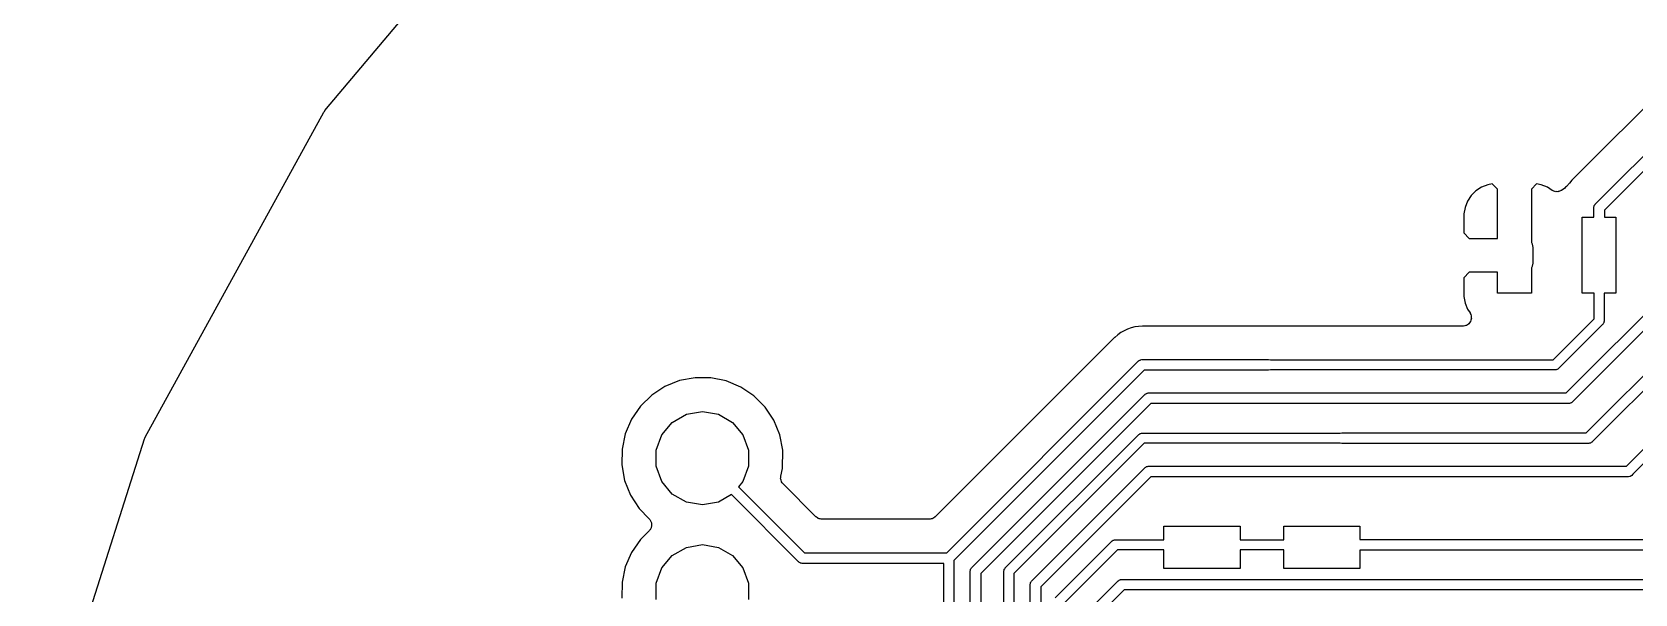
# Model space of a CAD drawing. Extents: x 164 to 228.7, y -128.7 to -69.
# Drawn here: x 171.94 to 196, y -91.04 to -82.6 of the extents above; entities that cross this region are included whole.
import ezdxf

# ---------------------------------------------------------------- set-up
doc = ezdxf.new("R2010")
doc.units = 0
doc.header["$MEASUREMENT"] = 0
doc.layers.add('BLACK', color=7, linetype='CONTINUOUS')

msp = doc.modelspace()

# ---------------------------------------------------------------- linework, layer by layer
at = {"layer": 'Black'}
for p, q in [((176.333, -83.7801), (179.917, -79.5095)), ((196.887, -82.988), (195.052, -84.8234)), ((195.403, -85.1834), (197.243, -83.3434)), ((197.333, -83.48), (195.54, -85.2731)), ((173.634, -88.6859), (176.319, -83.8005)), ((176.319, -83.8005), (176.327, -83.7908)), ((176.327, -83.7908), (176.333, -83.7801)), ((193.695, -84.9303), (193.612, -84.9859)), ((193.788, -84.892), (193.695, -84.9303)), ((193.857, -84.8782), (193.788, -84.892)), ((193.936, -84.9569), (193.857, -84.8782)), ((194.523, -84.8782), (194.444, -84.9569)), ((194.592, -84.892), (194.523, -84.8782)), ((194.685, -84.9303), (194.592, -84.892)), ((194.754, -84.977), (194.685, -84.9303)), ((194.958, -84.9312), (194.945, -84.9437)), ((194.972, -84.9197), (194.958, -84.9312)), ((195.014, -84.8702), (194.972, -84.9197)), ((195.052, -84.8234), (195.014, -84.8692)), ((195.014, -84.8692), (195.014, -84.8697)), ((195.014, -84.8697), (195.014, -84.8702)), ((193.486, -85.1399), (193.448, -85.2323)), ((193.541, -85.0567), (193.486, -85.1399)), ((193.612, -84.9859), (193.541, -85.0567)), ((193.936, -85.698), (193.936, -84.9569)), ((194.444, -84.9569), (194.444, -85.7579)), ((194.762, -84.9803), (194.754, -84.977)), ((194.769, -84.9853), (194.762, -84.9803)), ((194.782, -84.9891), (194.769, -84.9853)), ((194.795, -84.9947), (194.782, -84.9891)), ((194.803, -84.9953), (194.795, -84.9947)), ((194.811, -84.9976), (194.803, -84.9953)), ((194.825, -84.9967), (194.811, -84.9976)), ((194.839, -84.9976), (194.825, -84.9967)), ((194.847, -84.9953), (194.839, -84.9976)), ((194.855, -84.9947), (194.847, -84.9953)), ((194.868, -84.9891), (194.855, -84.9947)), ((194.881, -84.9853), (194.868, -84.9891)), ((194.888, -84.9803), (194.881, -84.9853)), ((194.896, -84.977), (194.888, -84.9803)), ((194.945, -84.9437), (194.896, -84.977)), ((193.448, -85.2323), (193.428, -85.3305)), ((193.428, -85.3305), (193.428, -85.6136)), ((195.206, -86.5235), (195.206, -85.3805)), ((195.206, -85.3805), (195.38, -85.3805)), ((195.38, -85.233), (195.383, -85.2229)), ((195.381, -85.2365), (195.38, -85.233)), ((195.38, -85.24), (195.381, -85.2365)), ((195.38, -85.3805), (195.38, -85.24)), ((195.383, -85.2229), (195.385, -85.2126)), ((195.385, -85.2126), (195.387, -85.2096)), ((195.387, -85.2062), (195.393, -85.1976)), ((195.387, -85.2096), (195.387, -85.2062)), ((195.393, -85.1976), (195.399, -85.1886)), ((195.399, -85.1886), (195.401, -85.1863)), ((195.401, -85.1863), (195.403, -85.1834)), ((195.54, -85.2731), (195.54, -85.3805)), ((195.54, -85.3805), (195.714, -85.3805)), ((195.714, -85.3805), (195.714, -86.5235)), ((193.428, -85.6136), (193.512, -85.698)), ((193.512, -85.698), (193.936, -85.698)), ((194.444, -85.7579), (194.447, -85.7615)), ((194.447, -85.7615), (194.451, -85.7719)), ((194.451, -85.7719), (194.456, -85.7816)), ((194.456, -85.7816), (194.458, -85.7925)), ((194.458, -85.7925), (194.462, -85.8029)), ((194.462, -85.8029), (194.462, -85.8141)), ((194.462, -85.8141), (194.464, -85.825)), ((194.464, -85.825), (194.464, -86.079)), ((194.451, -86.1321), (194.447, -86.1425)), ((194.456, -86.1224), (194.451, -86.1321)), ((194.458, -86.1115), (194.456, -86.1224)), ((194.462, -86.1011), (194.458, -86.1115)), ((194.464, -86.079), (194.462, -86.0899)), ((194.462, -86.0899), (194.462, -86.1011)), ((195.874, -89.12), (199.016, -85.9779)), ((193.512, -86.206), (193.428, -86.2904)), ((193.428, -86.2904), (193.428, -86.5735)), ((193.936, -86.206), (193.512, -86.206)), ((193.936, -86.5235), (193.936, -86.206)), ((194.447, -86.1425), (194.444, -86.1461)), ((194.444, -86.1461), (194.444, -86.5235)), ((195.267, -88.62), (197.746, -86.1409)), ((197.746, -86.3671), (195.357, -88.7566)), ((199.016, -86.1901), (195.971, -89.2349)), ((193.428, -86.5735), (193.448, -86.6717)), ((194.444, -86.5235), (193.936, -86.5235)), ((194.967, -88.02), (196.476, -86.5109)), ((196.69, -86.5235), (195.057, -88.1566)), ((195.385, -86.5235), (195.206, -86.5235)), ((195.385, -86.9089), (195.385, -86.5235)), ((195.714, -86.5235), (195.535, -86.5235)), ((195.535, -86.5235), (195.535, -86.94)), ((193.448, -86.6717), (193.486, -86.7641)), ((193.486, -86.7641), (193.523, -86.8194)), ((193.523, -86.8194), (193.524, -86.8233)), ((193.524, -86.8233), (193.527, -86.8265)), ((193.527, -86.8265), (193.533, -86.8434)), ((193.533, -86.8434), (193.541, -86.8598)), ((188.33, -87.0871), (188.28, -87.113)), ((188.331, -87.0867), (188.33, -87.0871)), ((188.381, -87.0601), (188.331, -87.0865)), ((188.331, -87.0865), (188.331, -87.0867)), ((188.435, -87.0444), (188.381, -87.0601)), ((188.436, -87.0441), (188.435, -87.0441)), ((188.435, -87.0441), (188.435, -87.0444)), ((188.49, -87.0278), (188.436, -87.0441)), ((188.546, -87.0229), (188.49, -87.0278)), ((188.547, -87.0228), (188.546, -87.0227)), ((188.546, -87.0227), (188.546, -87.0229)), ((188.606, -87.017), (188.547, -87.0228)), ((193.417, -87.017), (188.606, -87.017)), ((193.421, -87.0163), (193.417, -87.017)), ((193.425, -87.0167), (193.421, -87.0163)), ((193.443, -87.0125), (193.425, -87.0167)), ((193.461, -87.0093), (193.443, -87.0125)), ((193.464, -87.0072), (193.461, -87.0093)), ((193.468, -87.0062), (193.464, -87.0072)), ((193.483, -86.9963), (193.468, -87.0062)), ((193.499, -86.9873), (193.483, -86.9963)), ((193.502, -86.9841), (193.499, -86.9873)), ((193.505, -86.9817), (193.502, -86.9841)), ((193.516, -86.9673), (193.505, -86.9817)), ((193.527, -86.9535), (193.516, -86.9673)), ((193.529, -86.9496), (193.527, -86.9535)), ((193.531, -86.9462), (193.529, -86.9496)), ((193.536, -86.9289), (193.531, -86.9462)), ((193.542, -86.9121), (193.536, -86.9289)), ((193.541, -86.8598), (193.541, -86.864)), ((193.541, -86.864), (193.542, -86.8679)), ((193.542, -86.8679), (193.542, -86.8859)), ((193.542, -86.8859), (193.543, -86.9038)), ((193.543, -86.9038), (193.542, -86.9079)), ((193.542, -86.9079), (193.542, -86.9121)), ((194.769, -87.525), (195.385, -86.9089)), ((195.513, -86.993), (194.853, -87.653)), ((195.515, -86.9903), (195.513, -86.993)), ((195.517, -86.9882), (195.515, -86.9903)), ((195.522, -86.9797), (195.517, -86.9882)), ((195.528, -86.9717), (195.522, -86.9797)), ((195.529, -86.9685), (195.528, -86.9717)), ((195.53, -86.9657), (195.529, -86.9685)), ((195.532, -86.956), (195.53, -86.9657)), ((195.535, -86.9465), (195.532, -86.956)), ((195.535, -86.94), (195.534, -86.9433)), ((195.534, -86.9433), (195.535, -86.9465)), ((188.187, -87.188), (185.496, -89.8798)), ((188.189, -87.1867), (188.187, -87.188)), ((188.236, -87.1493), (188.189, -87.1861)), ((188.189, -87.1861), (188.189, -87.1866)), ((188.189, -87.1866), (188.189, -87.1866)), ((188.189, -87.1866), (188.189, -87.1867)), ((188.237, -87.1485), (188.236, -87.1488)), ((188.236, -87.1488), (188.236, -87.1493)), ((188.28, -87.113), (188.237, -87.1485)), ((185.667, -90.42), (188.543, -87.5434)), ((188.543, -87.5434), (188.546, -87.5414)), ((188.546, -87.5414), (188.549, -87.5387)), ((188.549, -87.5387), (188.558, -87.5335)), ((188.558, -87.5335), (188.566, -87.5275)), ((188.566, -87.5275), (188.57, -87.5266)), ((188.57, -87.5266), (188.573, -87.5248)), ((188.573, -87.5248), (188.583, -87.523)), ((188.583, -87.523), (188.593, -87.5203)), ((188.593, -87.5203), (188.597, -87.5206)), ((188.597, -87.5206), (188.6, -87.52)), ((188.6, -87.52), (190.5, -87.52)), ((190.5, -87.52), (190.527, -87.5248)), ((190.527, -87.5248), (190.528, -87.525)), ((190.528, -87.525), (194.769, -87.525)), ((181.89, -87.7911), (181.657, -87.8355)), ((182.127, -87.7928), (181.89, -87.7911)), ((182.359, -87.8404), (182.127, -87.7928)), ((188.633, -87.68), (185.775, -90.5381)), ((190.5, -87.68), (188.633, -87.68)), ((190.527, -87.6752), (190.5, -87.68)), ((190.528, -87.675), (190.527, -87.6752)), ((194.8, -87.675), (190.528, -87.675)), ((194.803, -87.6744), (194.8, -87.675)), ((194.807, -87.6747), (194.803, -87.6744)), ((194.816, -87.6722), (194.807, -87.6747)), ((194.826, -87.6705), (194.816, -87.6722)), ((194.829, -87.6688), (194.826, -87.6705)), ((194.832, -87.668), (194.829, -87.6688)), ((194.84, -87.6624), (194.832, -87.668)), ((194.848, -87.6575), (194.84, -87.6624)), ((194.85, -87.6549), (194.848, -87.6575)), ((194.853, -87.653), (194.85, -87.6549)), ((181.239, -88.054), (181.07, -88.2198)), ((181.438, -87.9243), (181.239, -88.054)), ((181.657, -87.8355), (181.438, -87.9243)), ((182.577, -87.9322), (182.359, -87.8404)), ((182.774, -88.0647), (182.577, -87.9322)), ((186.043, -90.6434), (188.643, -88.0434)), ((188.643, -88.0434), (188.646, -88.0414)), ((188.646, -88.0414), (188.649, -88.0387)), ((188.649, -88.0387), (188.658, -88.0335)), ((188.658, -88.0335), (188.666, -88.0275)), ((188.666, -88.0275), (188.67, -88.0266)), ((188.67, -88.0266), (188.673, -88.0248)), ((188.673, -88.0248), (188.683, -88.023)), ((188.683, -88.023), (188.693, -88.0203)), ((188.693, -88.0203), (188.697, -88.0206)), ((188.697, -88.0206), (188.7, -88.02)), ((188.7, -88.02), (194.967, -88.02)), ((181.07, -88.2198), (180.936, -88.4152)), ((181.76, -88.3397), (182, -88.2973)), ((182, -88.2973), (182.24, -88.3397)), ((182.941, -88.2328), (182.774, -88.0647)), ((183.072, -88.4301), (182.941, -88.2328)), ((188.733, -88.18), (186.18, -90.7331)), ((195, -88.18), (188.733, -88.18)), ((195.003, -88.1794), (195, -88.18)), ((195.007, -88.1797), (195.003, -88.1794)), ((195.017, -88.177), (195.007, -88.1797)), ((195.027, -88.1752), (195.017, -88.177)), ((195.03, -88.1734), (195.027, -88.1752)), ((195.034, -88.1725), (195.03, -88.1734)), ((195.042, -88.1665), (195.034, -88.1725)), ((195.051, -88.1613), (195.042, -88.1665)), ((195.054, -88.1586), (195.051, -88.1613)), ((195.057, -88.1566), (195.054, -88.1586)), ((180.936, -88.4152), (180.843, -88.633)), ((181.391, -88.6487), (181.548, -88.4617)), ((181.548, -88.4617), (181.76, -88.3397)), ((182.24, -88.3397), (182.452, -88.4617)), ((182.452, -88.4617), (182.609, -88.6487)), ((183.162, -88.6492), (183.072, -88.4301)), ((171.938, -94.0226), (173.624, -88.7086)), ((173.624, -88.7086), (173.63, -88.6976)), ((173.63, -88.6976), (173.634, -88.6859)), ((180.843, -88.633), (180.794, -88.8647)), ((181.308, -88.878), (181.391, -88.6487)), ((182.609, -88.6487), (182.692, -88.878)), ((183.208, -88.8807), (183.162, -88.6492)), ((186.547, -90.647), (188.547, -88.647)), ((188.631, -88.775), (186.675, -90.7311)), ((188.547, -88.647), (188.55, -88.6451)), ((188.55, -88.6451), (188.552, -88.6425)), ((188.552, -88.6425), (188.56, -88.6376)), ((188.56, -88.6376), (188.568, -88.632)), ((188.568, -88.632), (188.571, -88.6312)), ((188.571, -88.6312), (188.574, -88.6295)), ((188.574, -88.6295), (188.584, -88.6278)), ((188.584, -88.6278), (188.593, -88.6253)), ((188.593, -88.6253), (188.597, -88.6256)), ((188.597, -88.6256), (188.6, -88.625)), ((188.6, -88.625), (191.572, -88.625)), ((191.572, -88.775), (188.631, -88.775)), ((191.572, -88.625), (191.573, -88.6248)), ((191.573, -88.7752), (191.572, -88.775)), ((191.573, -88.6248), (191.6, -88.62)), ((191.6, -88.78), (191.573, -88.7752)), ((191.6, -88.62), (195.267, -88.62)), ((195.3, -88.78), (191.6, -88.78)), ((195.303, -88.7794), (195.3, -88.78)), ((195.307, -88.7797), (195.303, -88.7794)), ((195.317, -88.777), (195.307, -88.7797)), ((195.327, -88.7752), (195.317, -88.777)), ((195.33, -88.7734), (195.327, -88.7752)), ((195.334, -88.7725), (195.33, -88.7734)), ((195.342, -88.7665), (195.334, -88.7725)), ((195.351, -88.7613), (195.342, -88.7665)), ((195.354, -88.7586), (195.351, -88.7613)), ((195.357, -88.7566), (195.354, -88.7586)), ((180.794, -88.8647), (180.79, -89.1016)), ((181.308, -89.122), (181.308, -88.878)), ((182.692, -88.878), (182.692, -89.122)), ((183.204, -89.153), (183.208, -88.8807)), ((180.79, -89.1016), (180.833, -89.3346)), ((181.391, -89.3513), (181.308, -89.122)), ((182.692, -89.122), (182.609, -89.3513)), ((183.178, -89.2693), (183.204, -89.153)), ((186.943, -90.8434), (188.643, -89.1434)), ((188.643, -89.1434), (188.646, -89.1414)), ((188.646, -89.1414), (188.649, -89.1387)), ((188.649, -89.1387), (188.658, -89.1335)), ((188.658, -89.1335), (188.666, -89.1275)), ((188.666, -89.1275), (188.67, -89.1266)), ((188.67, -89.1266), (188.673, -89.1248)), ((188.673, -89.1248), (188.683, -89.123)), ((188.683, -89.123), (188.693, -89.1203)), ((188.693, -89.1203), (188.697, -89.1206)), ((188.697, -89.1206), (188.7, -89.12)), ((188.7, -89.12), (195.874, -89.12)), ((195.951, -89.2613), (195.927, -89.2752)), ((195.969, -89.24), (195.951, -89.2613)), ((195.971, -89.2349), (195.969, -89.24)), ((180.833, -89.3346), (180.92, -89.5548)), ((181.548, -89.5383), (181.391, -89.3513)), ((182.609, -89.3513), (182.543, -89.4297)), ((182.543, -89.4297), (183.533, -90.42)), ((183.175, -89.3085), (183.177, -89.2889)), ((183.176, -89.3109), (183.175, -89.3085)), ((183.176, -89.3133), (183.176, -89.3109)), ((183.181, -89.3321), (183.176, -89.3133)), ((183.177, -89.2889), (183.178, -89.2693)), ((183.186, -89.3511), (183.181, -89.3321)), ((183.188, -89.3531), (183.186, -89.3511)), ((183.189, -89.3555), (183.188, -89.3531)), ((183.2, -89.3711), (183.189, -89.3555)), ((183.212, -89.3872), (183.2, -89.3711)), ((183.704, -89.8798), (183.212, -89.3872)), ((188.733, -89.28), (187.08, -90.9331)), ((195.9, -89.28), (188.733, -89.28)), ((195.927, -89.2752), (195.9, -89.28)), ((180.92, -89.5548), (181.049, -89.754)), ((181.76, -89.6603), (181.548, -89.5383)), ((182, -89.7027), (181.76, -89.6603)), ((182.24, -89.6603), (182, -89.7027)), ((182.435, -89.548), (182.24, -89.6603)), ((183.443, -90.5566), (182.435, -89.548)), ((181.049, -89.754), (181.203, -89.9134)), ((181.203, -89.9134), (181.209, -89.9223)), ((181.209, -89.9223), (181.216, -89.9299)), ((181.216, -89.9299), (181.221, -89.9404)), ((181.221, -89.9404), (181.227, -89.95)), ((181.227, -89.95), (181.23, -89.9604)), ((181.23, -89.9604), (181.234, -89.9701)), ((181.234, -89.9701), (181.235, -89.9816)), ((181.235, -89.9816), (181.238, -89.9928)), ((183.709, -89.883), (183.704, -89.8798)), ((183.712, -89.8873), (183.709, -89.883)), ((183.727, -89.8956), (183.712, -89.8873)), ((183.74, -89.9051), (183.727, -89.8956)), ((183.746, -89.9065), (183.74, -89.9051)), ((183.751, -89.9093), (183.746, -89.9065)), ((183.767, -89.9122), (183.751, -89.9093)), ((183.783, -89.9165), (183.767, -89.9122)), ((183.789, -89.916), (183.783, -89.9165)), ((183.794, -89.917), (183.789, -89.916)), ((185.406, -89.917), (183.794, -89.917)), ((185.411, -89.916), (185.406, -89.917)), ((185.417, -89.9165), (185.411, -89.916)), ((185.433, -89.9122), (185.417, -89.9165)), ((185.449, -89.9093), (185.433, -89.9122)), ((185.454, -89.9065), (185.449, -89.9093)), ((185.46, -89.9051), (185.454, -89.9065)), ((185.473, -89.8956), (185.46, -89.9051)), ((185.488, -89.8873), (185.473, -89.8956)), ((185.491, -89.883), (185.488, -89.8873)), ((185.496, -89.8798), (185.491, -89.883)), ((181.07, -90.2198), (180.936, -90.4152)), ((181.2, -90.0924), (181.07, -90.2198)), ((181.206, -90.0837), (181.2, -90.0924)), ((181.214, -90.0763), (181.206, -90.0837)), ((181.219, -90.0659), (181.214, -90.0763)), ((181.226, -90.0565), (181.219, -90.0659)), ((181.229, -90.0462), (181.226, -90.0565)), ((181.233, -90.0367), (181.229, -90.0462)), ((181.235, -90.0252), (181.233, -90.0367)), ((181.238, -90.014), (181.235, -90.0252)), ((181.238, -89.9928), (181.237, -90.0034)), ((181.237, -90.0034), (181.238, -90.014)), ((188.184, -90.2278), (188.193, -90.2253)), ((188.193, -90.2253), (188.197, -90.2256)), ((188.197, -90.2256), (188.2, -90.225)), ((188.2, -90.225), (188.928, -90.225)), ((188.928, -90.225), (188.928, -90.0205)), ((188.928, -90.0205), (190.071, -90.0205)), ((190.071, -90.0205), (190.071, -90.225)), ((190.071, -90.225), (190.728, -90.225)), ((190.728, -90.225), (190.728, -90.0205)), ((190.728, -90.0205), (191.871, -90.0205)), ((191.871, -90.0205), (191.871, -90.22)), ((191.871, -90.22), (197, -90.22)), ((180.936, -90.4152), (180.843, -90.633)), ((181.391, -90.6487), (181.548, -90.4617)), ((181.548, -90.4617), (181.76, -90.3397)), ((181.76, -90.3397), (182, -90.2973)), ((182, -90.2973), (182.24, -90.3397)), ((182.24, -90.3397), (182.452, -90.4617)), ((182.452, -90.4617), (182.609, -90.6487)), ((183.533, -90.42), (185.667, -90.42)), ((187.297, -91.097), (188.147, -90.247)), ((188.231, -90.375), (187.425, -91.1811)), ((188.147, -90.247), (188.15, -90.2451)), ((188.15, -90.2451), (188.152, -90.2425)), ((188.152, -90.2425), (188.16, -90.2376)), ((188.16, -90.2376), (188.168, -90.232)), ((188.168, -90.232), (188.171, -90.2312)), ((188.171, -90.2312), (188.174, -90.2295)), ((188.174, -90.2295), (188.184, -90.2278)), ((188.928, -90.375), (188.231, -90.375)), ((188.928, -90.6555), (188.928, -90.375)), ((190.728, -90.375), (190.071, -90.375)), ((190.071, -90.375), (190.071, -90.6555)), ((190.728, -90.6555), (190.728, -90.375)), ((196.967, -90.38), (191.871, -90.38)), ((191.871, -90.38), (191.871, -90.6555)), ((180.843, -90.633), (180.794, -90.8647)), ((181.308, -90.878), (181.391, -90.6487)), ((182.609, -90.6487), (182.692, -90.878)), ((183.446, -90.5586), (183.443, -90.5566)), ((183.449, -90.5613), (183.446, -90.5586)), ((183.458, -90.5665), (183.449, -90.5613)), ((183.466, -90.5725), (183.458, -90.5665)), ((183.47, -90.5734), (183.466, -90.5725)), ((183.473, -90.5752), (183.47, -90.5734)), ((183.483, -90.577), (183.473, -90.5752)), ((183.493, -90.5797), (183.483, -90.577)), ((183.497, -90.5794), (183.493, -90.5797)), ((183.5, -90.58), (183.497, -90.5794)), ((185.625, -90.58), (183.5, -90.58)), ((185.625, -92.3723), (185.625, -90.58)), ((185.775, -90.5381), (185.775, -92.3723)), ((186.02, -90.693), (186.023, -90.6829)), ((186.021, -90.6965), (186.02, -90.693)), ((186.02, -90.7), (186.021, -90.6965)), ((186.02, -96.3669), (186.02, -90.7)), ((186.023, -90.6829), (186.025, -90.6726)), ((186.025, -90.6726), (186.027, -90.6696)), ((186.027, -90.6662), (186.033, -90.6576)), ((186.027, -90.6696), (186.027, -90.6662)), ((186.033, -90.6576), (186.039, -90.6486)), ((186.039, -90.6486), (186.041, -90.6463)), ((186.041, -90.6463), (186.043, -90.6434)), ((186.525, -90.6935), (186.528, -90.684)), ((186.526, -90.6967), (186.525, -90.6935)), ((186.525, -90.7), (186.526, -90.6967)), ((186.525, -96.4689), (186.525, -90.7)), ((186.528, -90.684), (186.53, -90.6743)), ((186.53, -90.6743), (186.531, -90.6715)), ((186.531, -90.6715), (186.532, -90.6683)), ((186.532, -90.6683), (186.538, -90.6603)), ((186.538, -90.6603), (186.543, -90.6518)), ((186.543, -90.6518), (186.545, -90.6497)), ((186.545, -90.6497), (186.547, -90.647)), ((190.071, -90.6555), (188.928, -90.6555)), ((191.871, -90.6555), (190.728, -90.6555)), ((180.794, -90.8647), (180.79, -91.1016)), ((181.308, -91.122), (181.308, -90.878)), ((182.692, -90.878), (182.692, -91.122)), ((186.18, -90.7331), (186.18, -96.4)), ((186.675, -90.7311), (186.675, -96.5)), ((186.92, -90.893), (186.923, -90.8829)), ((186.921, -90.8965), (186.92, -90.893)), ((186.92, -90.9), (186.921, -90.8965)), ((186.92, -97.8669), (186.92, -90.9)), ((186.923, -90.8829), (186.925, -90.8726)), ((186.925, -90.8726), (186.927, -90.8696)), ((186.927, -90.8662), (186.933, -90.8576)), ((186.927, -90.8696), (186.927, -90.8662)), ((186.933, -90.8576), (186.939, -90.8486)), ((186.939, -90.8486), (186.941, -90.8463)), ((186.941, -90.8463), (186.943, -90.8434)), ((187.08, -90.9331), (187.08, -97.9)), ((187.743, -91.3434), (188.243, -90.8434)), ((188.243, -90.8434), (188.246, -90.8414)), ((188.246, -90.8414), (188.249, -90.8387)), ((188.249, -90.8387), (188.258, -90.8335)), ((188.258, -90.8335), (188.266, -90.8275)), ((188.266, -90.8275), (188.27, -90.8266)), ((188.27, -90.8266), (188.273, -90.8248)), ((188.273, -90.8248), (188.283, -90.823)), ((188.283, -90.823), (188.293, -90.8203)), ((188.293, -90.8203), (188.297, -90.8206)), ((188.297, -90.8206), (188.3, -90.82)), ((188.3, -90.82), (196.8, -90.82)), ((188.333, -90.98), (187.88, -91.4331)), ((196.767, -90.98), (188.333, -90.98))]:
    msp.add_line(p, q, dxfattribs=at)

doc.saveas('drawing.dxf')
